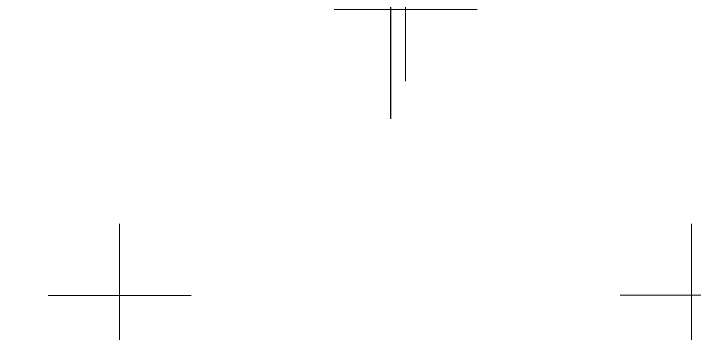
# Model space of a CAD drawing. Header units: millimetres. Extents: x 652937 to 1670132, y 1473552 to 2851037.
# Drawn here: x 717909 to 718665, y 1493195 to 1493550 of the extents above; entities that cross this region are included whole.
import ezdxf
from ezdxf.enums import TextEntityAlignment as Align

# ---------------------------------------------------------------- set-up
doc = ezdxf.new("R2010")
doc.units = ezdxf.units.MM
doc.linetypes.add('TA_GL_005.00000', pattern=[13.75, 5, -1.25, 1.25, -1.25, 5])
for name, color, linetype in [('000 - 0_SYM_DWG_GRID-BUBBLE_MAIN_COLOR_1', 7, 'Continuous'), ('000 - 0_SYM_DWG_GRIDLINE_MAIN_COLOR_251', 7, 'Continuous'), ('TEXT', 7, 'Continuous')]:
    doc.layers.add(name, color=color, linetype=linetype)
doc.layers.add('A-FLOR-E', color=7, linetype='Continuous', lineweight=9)
doc.styles.add('Arial', font='arial.ttf')
doc.styles.add('TA', font='', dxfattribs={"height": 4.5})
doc.styles.get('TA').set_extended_font_data('Cordia New')

# ---------------------------------------------------------------- blocks, each defined once
blk = doc.blocks.new('*U9146')
at = {"layer": '000 - 0_SYM_DWG_GRIDLINE_MAIN_COLOR_251', "color": 7, "linetype": 'ByBlock', "ltscale": 5}
blk.add_line((30, 0), (-372.229, 0), dxfattribs=at)
at = {"color": 7, "style": 'TA', "flags": 1}
blk.add_attdef('LOCATION', (6, -6), '', height=4.5, rotation=270, dxfattribs=at)
at = {"layer": '000 - 0_SYM_DWG_GRID-BUBBLE_MAIN_COLOR_1', "color": 7, "style": 'Arial'}
blk.add_attdef('GRID-HEAD', text='', height=4, rotation=270, dxfattribs=at).set_placement((56.875, 0), align=Align.MIDDLE_CENTER)
blk = doc.blocks.new('W-1-PP18-ST_ENT3_REV02_20260413-040446_PP18_ENT_3_Y_DIMS')
at = {"layer": '000 - 0_SYM_DWG_GRIDLINE_MAIN_COLOR_251', "color": 7, "linetype": 'TA_GL_005.00000', "xscale": 50.00000000000017, "yscale": 50.00000000000017, "zscale": 50.00000000000017, "rotation": 90}
blk.add_blockref('*U9146', (18000, 1155.78), dxfattribs=at)
blk = doc.blocks.new('W-1-PP18-ST_ENT3_REV02_20260413-050421_PP18_ENT3_MAIN_PLAN')
at = {"layer": 'A-FLOR-E'}
h = blk.add_hatch(dxfattribs=at)
h.set_pattern_fill('CROSS', scale=50, angle=210.769)
h.set_pattern_definition([(90.0083, (9903.9, -26817.58), (-317.546, 317.454), [158.75, -476.25]), (180.0083, (9983.25, -26738.2), (-317.454, -317.546), [158.75, -476.25])])
h.paths.add_polyline_path([(10552.77, -11720.11), (10552.66, -10920), (11302.46, -10919.89), (11302.57, -11720)], flags=16)
h.paths.add_polyline_path([(18712.43, -10369.25), (18712.71, -10275.14), (20062.22, -10274.99), (20062.22, -7304.82), (20062.22, 1006.47), (8350.24, 1013.83), (8352.58, -15559.01), (13097.4, -15549.92), (13097.37, -10370.04)])
at = {"layer": 'TEXT'}
h = blk.add_hatch(dxfattribs=at)
h.set_pattern_fill('ANSI34', scale=21.831008, angle=305.769)
h.set_pattern_definition([(230.0083, (16484.82, -22407.65), (318.622, -267.277), []), (230.0083, (16387.17, -22416.2), (318.622, -267.277), []), (230.0083, (16289.52, -22424.77), (318.622, -267.277), []), (230.0083, (16191.87, -22433.32), (318.622, -267.277), [])])
h.paths.add_polyline_path([(8351.91, -15550.1), (8350.22, 1004.77), (20060.18, 1006.6), (20061.88, -15548.27)], flags=16)
h.paths.add_polyline_path([(8201.93, -15700.13), (8201.11, 1155.65), (20210.65, 1155.93), (20211.47, -15699.85)])
at = {"color": 7}
blk.add_blockref('W-1-PP18-ST_ENT3_REV02_20260413-040446_PP18_ENT_3_Y_DIMS', (0, 0), dxfattribs=at)

msp = doc.modelspace()

# ---------------------------------------------------------------- block references
at = {"color": 7}
msp.add_blockref('W-1-PP18-ST_ENT3_REV02_20260413-050421_PP18_ENT3_MAIN_PLAN', (700327.4222, 1492652.7123), dxfattribs=at)

doc.saveas('drawing.dxf')
